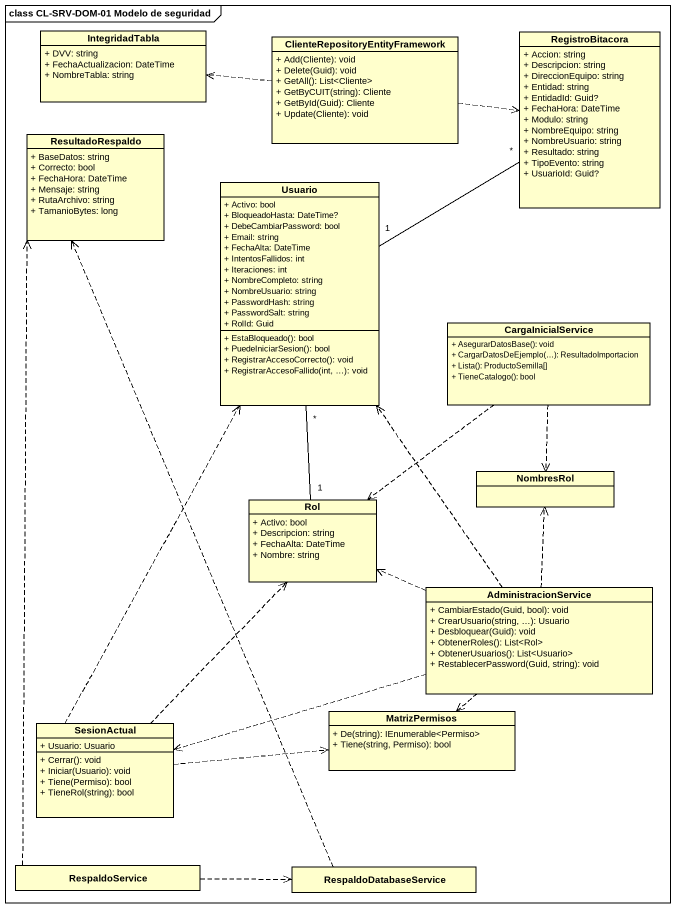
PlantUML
@startuml
mainframe class CL-SRV-DOM-01 Modelo de seguridad
hide circle
hide empty members
skinparam classAttributeIconSize 0
class IntegridadTabla {
  + DVV: string
  + FechaActualizacion: DateTime
  + NombreTabla: string
}
class "ClienteRepositoryEntityFramework" as ClienteRepositoryEntityFrame {
  + Add(Cliente): void
  + Delete(Guid): void
  + GetAll(): List<Cliente>
  + GetByCUIT(string): Cliente
  + GetById(Guid): Cliente
  + Update(Cliente): void
}
class RegistroBitacora {
  + Accion: string
  + Descripcion: string
  + DireccionEquipo: string
  + Entidad: string
  + EntidadId: Guid?
  + FechaHora: DateTime
  + Modulo: string
  + NombreEquipo: string
  + NombreUsuario: string
  + Resultado: string
  + TipoEvento: string
  + UsuarioId: Guid?
}
class ResultadoRespaldo {
  + BaseDatos: string
  + Correcto: bool
  + FechaHora: DateTime
  + Mensaje: string
  + RutaArchivo: string
  + TamanioBytes: long
}
class Usuario {
  + Activo: bool
  + BloqueadoHasta: DateTime?
  + DebeCambiarPassword: bool
  + Email: string
  + FechaAlta: DateTime
  + IntentosFallidos: int
  + Iteraciones: int
  + NombreCompleto: string
  + NombreUsuario: string
  + PasswordHash: string
  + PasswordSalt: string
  + RolId: Guid
  + EstaBloqueado(): bool
  + PuedeIniciarSesion(): bool
  + RegistrarAccesoCorrecto(): void
  + RegistrarAccesoFallido(int, …): void
}
class CargaInicialService {
  + AsegurarDatosBase(): void
  + CargarDatosDeEjemplo(…): ResultadoImportacion
  + Lista(): ProductoSemilla[]
  + TieneCatalogo(): bool
}
class NombresRol
class Rol {
  + Activo: bool
  + Descripcion: string
  + FechaAlta: DateTime
  + Nombre: string
}
class AdministracionService {
  + CambiarEstado(Guid, bool): void
  + CrearUsuario(string, …): Usuario
  + Desbloquear(Guid): void
  + ObtenerRoles(): List<Rol>
  + ObtenerUsuarios(): List<Usuario>
  + RestablecerPassword(Guid, string): void
}
class MatrizPermisos {
  + De(string): IEnumerable<Permiso>
  + Tiene(string, Permiso): bool
}
class SesionActual {
  + Usuario: Usuario
  + Cerrar(): void
  + Iniciar(Usuario): void
  + Tiene(Permiso): bool
  + TieneRol(string): bool
}
class RespaldoService
class RespaldoDatabaseService
ClienteRepositoryEntityFrame .left.> IntegridadTabla
ClienteRepositoryEntityFrame .right.> RegistroBitacora
RegistroBitacora "*" -- "1" Usuario
Usuario "*" -- "1" Rol
CargaInicialService ..> NombresRol
CargaInicialService ..> Rol
AdministracionService .up.> Usuario
AdministracionService .up.> NombresRol
AdministracionService .left.> Rol
AdministracionService ..> MatrizPermisos
AdministracionService .left.> SesionActual
SesionActual .up.> Usuario
SesionActual .up.> Rol
SesionActual .right.> MatrizPermisos
RespaldoService .up.> ResultadoRespaldo
RespaldoService .right.> RespaldoDatabaseService
RespaldoDatabaseService .up.> ResultadoRespaldo
@enduml
